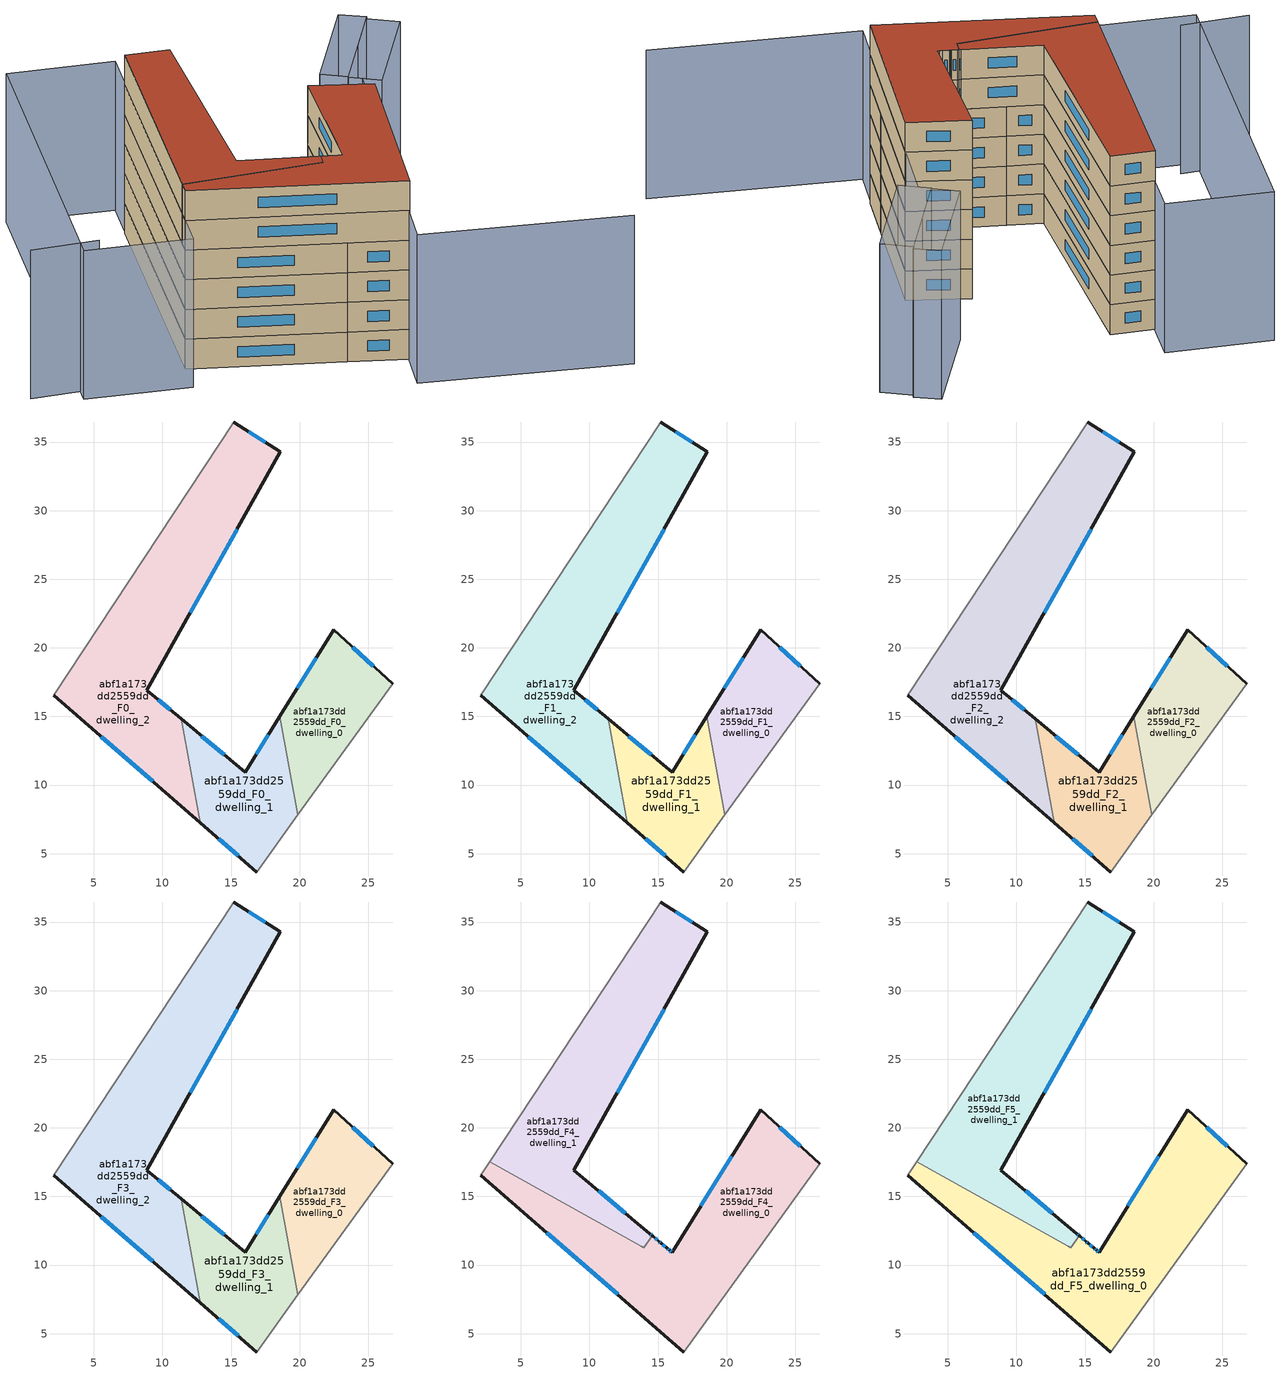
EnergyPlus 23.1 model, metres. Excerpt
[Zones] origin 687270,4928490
abf1a173dd2559dd_F0_dwelling_0
 floor ground (EU_floor_Construction): 26.77,17.39 19.87,7.82 18.55,15.01 22.47,21.33 z0
 wall outside (EU_wall_Construction): 26.77,17.39 22.47,21.33 18.55,15.01 z0:3
 wall adiabatic (EU_wall_Construction): 19.87,7.82 26.77,17.39 z0:3
 wall to abf1a173dd2559dd_F0_dwelling_1 (EU_wall_Construction): 18.55,15.01 19.87,7.82 z0:3
 window (EU_Window_Construction): 25.37,18.67 23.87,20.05 / 21.19,19.27 19.82,17.06 z0.98:2.02
abf1a173dd2559dd_F0_dwelling_1
 floor ground (EU_floor_Construction): 18.55,15.01 19.87,7.82 16.87,3.67 12.75,7.26 11.36,14.83 16.02,10.94 z0
 wall outside (EU_wall_Construction): 18.55,15.01 16.02,10.94 11.36,14.83 / 12.75,7.26 16.87,3.67 z0:3
 wall to abf1a173dd2559dd_F0_dwelling_2 (EU_wall_Construction): 11.36,14.83 12.75,7.26 z0:3
 wall adiabatic (EU_wall_Construction): 16.87,3.67 19.87,7.82 z0:3
 window (EU_Window_Construction): 14.5,12.2 12.87,13.56 / 17.72,13.68 16.84,12.26 / 14.09,6.09 15.53,4.84 z0.98:2.02
abf1a173dd2559dd_F0_dwelling_2
 floor ground (EU_floor_Construction): 18.6,34.29 8.87,16.91 11.36,14.83 12.75,7.26 2.09,16.57 15.2,36.46 z0
 wall outside (EU_wall_Construction): 11.36,14.83 8.87,16.91 18.6,34.29 15.2,36.46 / 2.09,16.57 12.75,7.26 z0:3
 wall adiabatic (EU_wall_Construction): 15.2,36.46 2.09,16.57 z0:3
 window (EU_Window_Construction): 10.55,15.5 9.68,16.23 / 5.55,13.54 9.28,10.29 / 17.49,34.99 16.3,35.76 / 12.03,22.56 15.43,28.63 z0.98:2.02
abf1a173dd2559dd_F1_dwelling_0
 floor to abf1a173dd2559dd_F0_dwelling_0 (EU_floor_Construction): 26.77,17.39 19.87,7.82 18.55,15.01 22.47,21.33 z3
 wall outside (EU_wall_Construction): 26.77,17.39 22.47,21.33 18.55,15.01 z3:6
 wall adiabatic (EU_wall_Construction): 19.87,7.82 26.77,17.39 z3:6
 wall to abf1a173dd2559dd_F1_dwelling_1 (EU_wall_Construction): 18.55,15.01 19.87,7.82 z3:6
 window (EU_Window_Construction): 25.37,18.67 23.87,20.05 / 21.19,19.27 19.82,17.06 z3.98:5.02
abf1a173dd2559dd_F1_dwelling_1
 floor to abf1a173dd2559dd_F0_dwelling_1 (EU_floor_Construction): 18.55,15.01 19.87,7.82 16.87,3.67 12.75,7.26 11.36,14.83 16.02,10.94 z3
 wall outside (EU_wall_Construction): 18.55,15.01 16.02,10.94 11.36,14.83 / 12.75,7.26 16.87,3.67 z3:6
 wall to abf1a173dd2559dd_F1_dwelling_2 (EU_wall_Construction): 11.36,14.83 12.75,7.26 z3:6
 wall adiabatic (EU_wall_Construction): 16.87,3.67 19.87,7.82 z3:6
 window (EU_Window_Construction): 14.5,12.2 12.87,13.56 / 17.72,13.68 16.84,12.26 / 14.09,6.09 15.53,4.84 z3.98:5.02
abf1a173dd2559dd_F1_dwelling_2
 floor to abf1a173dd2559dd_F0_dwelling_2 (EU_floor_Construction): 18.6,34.29 8.87,16.91 11.36,14.83 12.75,7.26 2.09,16.57 15.2,36.46 z3
 wall outside (EU_wall_Construction): 11.36,14.83 8.87,16.91 18.6,34.29 15.2,36.46 / 2.09,16.57 12.75,7.26 z3:6
 wall adiabatic (EU_wall_Construction): 15.2,36.46 2.09,16.57 z3:6
 window (EU_Window_Construction): 10.55,15.5 9.68,16.23 / 5.55,13.54 9.28,10.29 / 17.49,34.99 16.3,35.76 / 12.03,22.56 15.43,28.63 z3.98:5.02
abf1a173dd2559dd_F2_dwelling_0
 floor to abf1a173dd2559dd_F1_dwelling_0 (EU_floor_Construction): 26.77,17.39 19.87,7.82 18.55,15.01 22.47,21.33 z6
 wall outside (EU_wall_Construction): 26.77,17.39 22.47,21.33 18.55,15.01 z6:9
 wall adiabatic (EU_wall_Construction): 19.87,7.82 26.77,17.39 z6:9
 wall to abf1a173dd2559dd_F2_dwelling_1 (EU_wall_Construction): 18.55,15.01 19.87,7.82 z6:9
 window (EU_Window_Construction): 25.37,18.67 23.87,20.05 / 21.19,19.27 19.82,17.06 z6.98:8.02
abf1a173dd2559dd_F2_dwelling_1
 floor to abf1a173dd2559dd_F1_dwelling_1 (EU_floor_Construction): 18.55,15.01 19.87,7.82 16.87,3.67 12.75,7.26 11.36,14.83 16.02,10.94 z6
 wall outside (EU_wall_Construction): 18.55,15.01 16.02,10.94 11.36,14.83 / 12.75,7.26 16.87,3.67 z6:9
 wall to abf1a173dd2559dd_F2_dwelling_2 (EU_wall_Construction): 11.36,14.83 12.75,7.26 z6:9
 wall adiabatic (EU_wall_Construction): 16.87,3.67 19.87,7.82 z6:9
 window (EU_Window_Construction): 14.5,12.2 12.87,13.56 / 17.72,13.68 16.84,12.26 / 14.09,6.09 15.53,4.84 z6.98:8.02
abf1a173dd2559dd_F2_dwelling_2
 floor to abf1a173dd2559dd_F1_dwelling_2 (EU_floor_Construction): 18.6,34.29 8.87,16.91 11.36,14.83 12.75,7.26 2.09,16.57 15.2,36.46 z6
 wall outside (EU_wall_Construction): 11.36,14.83 8.87,16.91 18.6,34.29 15.2,36.46 / 2.09,16.57 12.75,7.26 z6:9
 wall adiabatic (EU_wall_Construction): 15.2,36.46 2.09,16.57 z6:9
 window (EU_Window_Construction): 10.55,15.5 9.68,16.23 / 5.55,13.54 9.28,10.29 / 17.49,34.99 16.3,35.76 / 12.03,22.56 15.43,28.63 z6.98:8.02
abf1a173dd2559dd_F3_dwelling_0
 floor to abf1a173dd2559dd_F2_dwelling_0 (EU_floor_Construction): 26.77,17.39 19.87,7.82 18.55,15.01 22.47,21.33 z9
 wall outside (EU_wall_Construction): 26.77,17.39 22.47,21.33 18.55,15.01 z9:12
 wall adiabatic (EU_wall_Construction): 19.87,7.82 26.77,17.39 z9:12
 wall to abf1a173dd2559dd_F3_dwelling_1 (EU_wall_Construction): 18.55,15.01 19.87,7.82 z9:12
 window (EU_Window_Construction): 25.37,18.67 23.87,20.05 / 21.19,19.27 19.82,17.06 z9.98:11.02
abf1a173dd2559dd_F3_dwelling_1
 floor to abf1a173dd2559dd_F2_dwelling_1 (EU_floor_Construction): 18.55,15.01 19.87,7.82 16.87,3.67 12.75,7.26 11.36,14.83 16.02,10.94 z9
 wall outside (EU_wall_Construction): 18.55,15.01 16.02,10.94 11.36,14.83 / 12.75,7.26 16.87,3.67 z9:12
 wall to abf1a173dd2559dd_F3_dwelling_2 (EU_wall_Construction): 11.36,14.83 12.75,7.26 z9:12
 wall adiabatic (EU_wall_Construction): 16.87,3.67 19.87,7.82 z9:12
 window (EU_Window_Construction): 14.5,12.2 12.87,13.56 / 17.72,13.68 16.84,12.26 / 14.09,6.09 15.53,4.84 z9.98:11.02
abf1a173dd2559dd_F3_dwelling_2
 floor to abf1a173dd2559dd_F2_dwelling_2 (EU_floor_Construction): 18.6,34.29 8.87,16.91 11.36,14.83 12.75,7.26 2.09,16.57 15.2,36.46 z9
 wall outside (EU_wall_Construction): 11.36,14.83 8.87,16.91 18.6,34.29 15.2,36.46 / 2.09,16.57 12.75,7.26 z9:12
 wall adiabatic (EU_wall_Construction): 15.2,36.46 2.09,16.57 z9:12
 window (EU_Window_Construction): 10.55,15.5 9.68,16.23 / 5.55,13.54 9.28,10.29 / 17.49,34.99 16.3,35.76 / 12.03,22.56 15.43,28.63 z9.98:11.02
abf1a173dd2559dd_F4_dwelling_0
 floor to abf1a173dd2559dd_F3_dwelling_0 (EU_floor_Construction): 26.77,17.39 19.87,7.82 18.55,15.01 22.47,21.33 z12
 floor to abf1a173dd2559dd_F3_dwelling_1 (EU_floor_Construction): 18.55,15.01 19.87,7.82 16.87,3.67 12.75,7.26 11.79,12.48 13.77,11.37 13.95,11.27 14.56,12.16 14.62,12.1 15.67,11.23 15.79,11.13 16.02,10.94 z12
 floor to abf1a173dd2559dd_F3_dwelling_2 (EU_floor_Construction): 11.79,12.48 12.75,7.26 2.09,16.57 2.73,17.54 z12
 wall outside (EU_wall_Construction): 26.77,17.39 22.47,21.33 16.02,10.94 15.84,11.08 15.67,11.23 15.21,11.62 15.1,11.7 15.09,11.71 14.63,12.1 14.56,12.15 / 2.09,16.57 16.87,3.67 z12:15
 wall adiabatic (EU_wall_Construction): 16.87,3.67 26.77,17.39 / 2.73,17.54 2.09,16.57 z12:15
 wall to abf1a173dd2559dd_F4_dwelling_1 (EU_wall_Construction): 14.56,12.16 13.95,11.27 13.77,11.37 2.73,17.54 z12:15
 window (EU_Window_Construction): 25.37,18.67 23.87,20.05 / 6.9,12.37 12.06,7.86 / 14.94,11.84 14.78,11.97 / 15.17,11.64 15.13,11.68 / 15.52,11.35 15.36,11.49 / 15.79,11.13 15.73,11.18 / 15.96,10.98 15.9,11.04 / 20.37,17.95 18.12,14.32 z12.98:14.02
abf1a173dd2559dd_F4_dwelling_1
 floor to abf1a173dd2559dd_F3_dwelling_1 (EU_floor_Construction): 14.43,12.26 14.56,12.16 13.95,11.27 13.77,11.37 11.79,12.48 11.36,14.83 z12
 floor to abf1a173dd2559dd_F3_dwelling_2 (EU_floor_Construction): 18.6,34.29 8.87,16.91 11.36,14.83 11.79,12.48 2.73,17.54 15.2,36.46 z12
 wall outside (EU_wall_Construction): 14.56,12.16 14.4,12.29 8.87,16.91 18.6,34.29 15.2,36.46 z12:15
 wall adiabatic (EU_wall_Construction): 15.2,36.46 2.73,17.54 z12:15
 window (EU_Window_Construction): 17.49,34.99 16.3,35.76 / 12.03,22.56 15.43,28.63 / 12.6,13.79 10.67,15.4 / 14.51,12.2 14.45,12.25 z12.98:14.02
abf1a173dd2559dd_F5_dwelling_0
 floor to abf1a173dd2559dd_F4_dwelling_0 (EU_floor_Construction): 26.77,17.39 16.87,3.67 2.09,16.57 2.73,17.54 13.95,11.27 14.56,12.16 14.63,12.1 15.09,11.71 15.1,11.7 15.21,11.62 15.67,11.23 15.84,11.08 16.02,10.94 22.47,21.33 z15
 wall outside (EU_wall_Construction): 26.77,17.39 22.47,21.33 16.02,10.94 15.84,11.08 15.67,11.23 15.21,11.62 15.1,11.7 15.09,11.71 14.63,12.1 14.56,12.15 / 2.09,16.57 16.87,3.67 z15:18
 wall adiabatic (EU_wall_Construction): 16.87,3.67 26.77,17.39 / 2.73,17.54 2.09,16.57 z15:18
 wall to abf1a173dd2559dd_F5_dwelling_1 (EU_wall_Construction): 14.56,12.16 13.95,11.27 13.77,11.37 2.73,17.54 z15:18
 window (EU_Window_Construction): 25.37,18.67 23.87,20.05 / 6.9,12.37 12.06,7.86 / 14.94,11.84 14.78,11.97 / 15.17,11.64 15.13,11.68 / 15.52,11.35 15.36,11.49 / 15.79,11.13 15.73,11.18 / 15.96,10.98 15.9,11.04 / 20.37,17.95 18.12,14.32 z15.98:17.02
 roof outside (EU_roof_Construction): 16.87,3.67 26.77,17.39 22.47,21.33 16.02,10.94 15.84,11.08 15.67,11.23 15.21,11.62 15.1,11.7 15.09,11.71 14.63,12.1 14.56,12.15 13.95,11.27 2.73,17.54 2.09,16.57 z18
abf1a173dd2559dd_F5_dwelling_1
 floor to abf1a173dd2559dd_F4_dwelling_1 (EU_floor_Construction): 18.6,34.29 8.87,16.91 14.4,12.29 14.56,12.16 13.95,11.27 13.77,11.37 2.73,17.54 15.2,36.46 z15
 wall outside (EU_wall_Construction): 14.56,12.16 14.4,12.29 8.87,16.91 18.6,34.29 15.2,36.46 z15:18
 wall adiabatic (EU_wall_Construction): 15.2,36.46 2.73,17.54 z15:18
 window (EU_Window_Construction): 17.49,34.99 16.3,35.76 / 12.03,22.56 15.43,28.63 / 12.6,13.79 10.67,15.4 / 14.51,12.2 14.45,12.25 z15.98:17.02
 roof outside (EU_roof_Construction): 14.56,12.16 14.4,12.29 8.87,16.91 18.6,34.29 15.2,36.46 2.73,17.54 13.77,11.37 13.95,11.27 z18
shading: 29.79,-10.96 14.3,0.3 / 14.3,0.3 30.31,22.31 / -5.53,19.61 -10.89,22.74 / 29.61,23.3 37.91,29.12 / 37.91,29.12 39.63,26.66 / 39.63,26.66 31.33,20.85 / 31.33,20.85 29.61,23.3 / 38.2,29.33 29.72,23.38 / 29.72,23.38 28.27,25.46 / 28.27,25.46 36.75,31.41 / 36.75,31.41 38.2,29.33 / 17.53,39.82 0.35,13.94 / 0.35,13.94 -7.76,19.32 / -7.76,19.32 9.42,45.21 / 9.42,45.21 17.53,39.82 z0:15
[Building]
EU S2 Campaign: North Axis=0; Terrain=City; Solar Distribution=FullExterior
[Site:Location]
Bologna: Latitude=44.5; Longitude=11.25; Time Zone=1; Elevation=37
[SizingPeriod:WeatherFileDays]
AnnualSizingPeriod: Begin Month=1; Begin Day of Month=1; End Month=12; End Day of Month=31; Day of Week for Start Day=Monday; Use Weather File Daylight Saving Period=No; Use Weather File Rain and Snow Indicators=No
[MATERIAL]
EU_InternalMass_Material: Roughness=MediumRough; Thickness=0.1; Conductivity=1; Density=1800; Specific Heat=900; Thermal Absorptance=0.9; Solar Absorptance=0.7; Visible Absorptance=0.7
[MATERIAL:NOMASS] Roughness=MediumRough; Thermal Absorptance=0.9; Solar Absorptance=0.7; Visible Absorptance=0.7
Name | Thermal Resistance
EU_wall_NoMass | 0.905828
EU_roof_NoMass | 0.37593
EU_floor_NoMass | 0.67114
[WINDOWMATERIAL:SIMPLEGLAZINGSYSTEM]
EU_Window_SimpleGlazing: UFactor=4.52486; Solar Heat Gain Coefficient=0.85; Visible Transmittance=0.85
[CONSTRUCTION]
EU_wall_Construction: EU_wall_NoMass
EU_roof_Construction: EU_roof_NoMass
EU_floor_Construction: EU_floor_NoMass
EU_InternalMass_Construction: EU_InternalMass_Material
EU_Window_Construction: EU_Window_SimpleGlazing
[ZONE] Type=1; Multiplier=1; Ceiling Height=autocalculate; Floor Area=autocalculate; Part of Total Floor Area=Yes
Name | Volume
abf1a173dd2559dd_F0_dwelling_0; abf1a173dd2559dd_F1_dwelling_0; abf1a173dd2559dd_F2_dwelling_0; abf1a173dd2559dd_F3_dwelling_0 | 157.212
abf1a173dd2559dd_F4_dwelling_0; abf1a173dd2559dd_F5_dwelling_0 | 390.148
abf1a173dd2559dd_F0_dwelling_1; abf1a173dd2559dd_F1_dwelling_1; abf1a173dd2559dd_F2_dwelling_1; abf1a173dd2559dd_F3_dwelling_1 | 158.445
abf1a173dd2559dd_F4_dwelling_1; abf1a173dd2559dd_F5_dwelling_1 | 365.6
abf1a173dd2559dd_F0_dwelling_2; abf1a173dd2559dd_F1_dwelling_2; abf1a173dd2559dd_F2_dwelling_2; abf1a173dd2559dd_F3_dwelling_2 | 440.063
[INTERNALMASS] Construction=EU_InternalMass_Construction
Name | Zone or ZoneList | Surface Area
abf1a173dd2559dd_F0_dwelling_0_EU_InternalMass | abf1a173dd2559dd_F0_dwelling_0 | 52.4003
abf1a173dd2559dd_F0_dwelling_1_EU_InternalMass | abf1a173dd2559dd_F0_dwelling_1 | 52.8136
abf1a173dd2559dd_F0_dwelling_2_EU_InternalMass | abf1a173dd2559dd_F0_dwelling_2 | 146.685
abf1a173dd2559dd_F1_dwelling_0_EU_InternalMass | abf1a173dd2559dd_F1_dwelling_0 | 52.4003
abf1a173dd2559dd_F1_dwelling_1_EU_InternalMass | abf1a173dd2559dd_F1_dwelling_1 | 52.8136
abf1a173dd2559dd_F1_dwelling_2_EU_InternalMass | abf1a173dd2559dd_F1_dwelling_2 | 146.685
abf1a173dd2559dd_F2_dwelling_0_EU_InternalMass | abf1a173dd2559dd_F2_dwelling_0 | 52.4003
abf1a173dd2559dd_F2_dwelling_1_EU_InternalMass | abf1a173dd2559dd_F2_dwelling_1 | 52.8136
abf1a173dd2559dd_F2_dwelling_2_EU_InternalMass | abf1a173dd2559dd_F2_dwelling_2 | 146.685
abf1a173dd2559dd_F3_dwelling_0_EU_InternalMass | abf1a173dd2559dd_F3_dwelling_0 | 52.4003
abf1a173dd2559dd_F3_dwelling_1_EU_InternalMass | abf1a173dd2559dd_F3_dwelling_1 | 52.8136
abf1a173dd2559dd_F3_dwelling_2_EU_InternalMass | abf1a173dd2559dd_F3_dwelling_2 | 146.685
abf1a173dd2559dd_F4_dwelling_0_EU_InternalMass | abf1a173dd2559dd_F4_dwelling_0 | 130.046
abf1a173dd2559dd_F4_dwelling_1_EU_InternalMass | abf1a173dd2559dd_F4_dwelling_1 | 121.867
abf1a173dd2559dd_F5_dwelling_0_EU_InternalMass | abf1a173dd2559dd_F5_dwelling_0 | 130.046
abf1a173dd2559dd_F5_dwelling_1_EU_InternalMass | abf1a173dd2559dd_F5_dwelling_1 | 121.867
[OTHEREQUIPMENT] Fuel Type=Electricity; Design Level Calculation Method=Watts/Area; Power per Zone Floor Area=1; Fraction Latent=0; Fraction Radiant=0; Fraction Lost=0; Carbon Dioxide Generation Rate=0; EndUse Subcategory=EU_Step8_InternalGains
Name | Zone or ZoneList or Space or SpaceList | Schedule
EU_Step8_InternalGain_abf1a173dd2559dd_F0_dwelling_0_f000 | abf1a173dd2559dd_F0_dwelling_0 | EU_Step8_GainSchedule_abf1a173dd2559dd_F0_dwelling_0_f000
EU_Step8_InternalGain_abf1a173dd2559dd_F0_dwelling_1_f000 | abf1a173dd2559dd_F0_dwelling_1 | EU_Step8_GainSchedule_abf1a173dd2559dd_F0_dwelling_1_f000
EU_Step8_InternalGain_abf1a173dd2559dd_F0_dwelling_2_f000 | abf1a173dd2559dd_F0_dwelling_2 | EU_Step8_GainSchedule_abf1a173dd2559dd_F0_dwelling_2_f000
EU_Step8_InternalGain_abf1a173dd2559dd_F1_dwelling_0_f000 | abf1a173dd2559dd_F1_dwelling_0 | EU_Step8_GainSchedule_abf1a173dd2559dd_F1_dwelling_0_f000
EU_Step8_InternalGain_abf1a173dd2559dd_F1_dwelling_1_f000 | abf1a173dd2559dd_F1_dwelling_1 | EU_Step8_GainSchedule_abf1a173dd2559dd_F1_dwelling_1_f000
EU_Step8_InternalGain_abf1a173dd2559dd_F1_dwelling_2_f000 | abf1a173dd2559dd_F1_dwelling_2 | EU_Step8_GainSchedule_abf1a173dd2559dd_F1_dwelling_2_f000
EU_Step8_InternalGain_abf1a173dd2559dd_F2_dwelling_0_f000 | abf1a173dd2559dd_F2_dwelling_0 | EU_Step8_GainSchedule_abf1a173dd2559dd_F2_dwelling_0_f000
EU_Step8_InternalGain_abf1a173dd2559dd_F2_dwelling_1_f000 | abf1a173dd2559dd_F2_dwelling_1 | EU_Step8_GainSchedule_abf1a173dd2559dd_F2_dwelling_1_f000
EU_Step8_InternalGain_abf1a173dd2559dd_F2_dwelling_2_f000 | abf1a173dd2559dd_F2_dwelling_2 | EU_Step8_GainSchedule_abf1a173dd2559dd_F2_dwelling_2_f000
EU_Step8_InternalGain_abf1a173dd2559dd_F3_dwelling_0_f000 | abf1a173dd2559dd_F3_dwelling_0 | EU_Step8_GainSchedule_abf1a173dd2559dd_F3_dwelling_0_f000
EU_Step8_InternalGain_abf1a173dd2559dd_F3_dwelling_1_f000 | abf1a173dd2559dd_F3_dwelling_1 | EU_Step8_GainSchedule_abf1a173dd2559dd_F3_dwelling_1_f000
EU_Step8_InternalGain_abf1a173dd2559dd_F3_dwelling_2_f000 | abf1a173dd2559dd_F3_dwelling_2 | EU_Step8_GainSchedule_abf1a173dd2559dd_F3_dwelling_2_f000
EU_Step8_InternalGain_abf1a173dd2559dd_F4_dwelling_0_f000 | abf1a173dd2559dd_F4_dwelling_0 | EU_Step8_GainSchedule_abf1a173dd2559dd_F4_dwelling_0_f000
EU_Step8_InternalGain_abf1a173dd2559dd_F4_dwelling_1_f000 | abf1a173dd2559dd_F4_dwelling_1 | EU_Step8_GainSchedule_abf1a173dd2559dd_F4_dwelling_1_f000
EU_Step8_InternalGain_abf1a173dd2559dd_F5_dwelling_0_f000 | abf1a173dd2559dd_F5_dwelling_0 | EU_Step8_GainSchedule_abf1a173dd2559dd_F5_dwelling_0_f000
EU_Step8_InternalGain_abf1a173dd2559dd_F5_dwelling_1_f000 | abf1a173dd2559dd_F5_dwelling_1 | EU_Step8_GainSchedule_abf1a173dd2559dd_F5_dwelling_1_f000
[ZONEVENTILATION:DESIGNFLOWRATE] Schedule=EU_AlwaysOn; Design Flow Rate Calculation Method=AirChanges/Hour; Air Changes per Hour=0.73129; Ventilation Type=Natural; Fan Pressure Rise=0; Fan Total Efficiency=1; Constant Term Coefficient=1; Temperature Term Coefficient=0; Velocity Term Coefficient=0; Velocity Squared Term Coefficient=0; Minimum Indoor Temperature=-100; Maximum Indoor Temperature=100; Delta Temperature=-100; Minimum Outdoor Temperature=-100; Maximum Outdoor Temperature=100; Maximum Wind Speed=40
Name | Zone or ZoneList or Space or SpaceList
EU_ConstantAir_abf1a173dd2559dd_F0_dwelling_0 | abf1a173dd2559dd_F0_dwelling_0
EU_ConstantAir_abf1a173dd2559dd_F0_dwelling_1 | abf1a173dd2559dd_F0_dwelling_1
EU_ConstantAir_abf1a173dd2559dd_F0_dwelling_2 | abf1a173dd2559dd_F0_dwelling_2
EU_ConstantAir_abf1a173dd2559dd_F1_dwelling_0 | abf1a173dd2559dd_F1_dwelling_0
EU_ConstantAir_abf1a173dd2559dd_F1_dwelling_1 | abf1a173dd2559dd_F1_dwelling_1
EU_ConstantAir_abf1a173dd2559dd_F1_dwelling_2 | abf1a173dd2559dd_F1_dwelling_2
EU_ConstantAir_abf1a173dd2559dd_F2_dwelling_0 | abf1a173dd2559dd_F2_dwelling_0
EU_ConstantAir_abf1a173dd2559dd_F2_dwelling_1 | abf1a173dd2559dd_F2_dwelling_1
EU_ConstantAir_abf1a173dd2559dd_F2_dwelling_2 | abf1a173dd2559dd_F2_dwelling_2
EU_ConstantAir_abf1a173dd2559dd_F3_dwelling_0 | abf1a173dd2559dd_F3_dwelling_0
EU_ConstantAir_abf1a173dd2559dd_F3_dwelling_1 | abf1a173dd2559dd_F3_dwelling_1
EU_ConstantAir_abf1a173dd2559dd_F3_dwelling_2 | abf1a173dd2559dd_F3_dwelling_2
EU_ConstantAir_abf1a173dd2559dd_F4_dwelling_0 | abf1a173dd2559dd_F4_dwelling_0
EU_ConstantAir_abf1a173dd2559dd_F4_dwelling_1 | abf1a173dd2559dd_F4_dwelling_1
EU_ConstantAir_abf1a173dd2559dd_F5_dwelling_0 | abf1a173dd2559dd_F5_dwelling_0
EU_ConstantAir_abf1a173dd2559dd_F5_dwelling_1 | abf1a173dd2559dd_F5_dwelling_1
[HVACTEMPLATE:THERMOSTAT] Constant Heating Setpoint=20; Constant Cooling Setpoint=50
EU_HeatOnly_abf1a173dd2559dd_F0_dwelling_0; EU_HeatOnly_abf1a173dd2559dd_F0_dwelling_1; EU_HeatOnly_abf1a173dd2559dd_F0_dwelling_2; EU_HeatOnly_abf1a173dd2559dd_F1_dwelling_0; EU_HeatOnly_abf1a173dd2559dd_F1_dwelling_1; EU_HeatOnly_abf1a173dd2559dd_F1_dwelling_2; EU_HeatOnly_abf1a173dd2559dd_F2_dwelling_0; EU_HeatOnly_abf1a173dd2559dd_F2_dwelling_1; EU_HeatOnly_abf1a173dd2559dd_F2_dwelling_2; EU_HeatOnly_abf1a173dd2559dd_F3_dwelling_0; EU_HeatOnly_abf1a173dd2559dd_F3_dwelling_1; EU_HeatOnly_abf1a173dd2559dd_F3_dwelling_2; EU_HeatOnly_abf1a173dd2559dd_F4_dwelling_0; EU_HeatOnly_abf1a173dd2559dd_F4_dwelling_1; EU_HeatOnly_abf1a173dd2559dd_F5_dwelling_0; EU_HeatOnly_abf1a173dd2559dd_F5_dwelling_1
[HVACTEMPLATE:ZONE:IDEALLOADSAIRSYSTEM] System Availability Schedule=EU_AlwaysOn; Maximum Heating Supply Air Temperature=50; Minimum Cooling Supply Air Temperature=13; Maximum Heating Supply Air Humidity Ratio=0.0156; Minimum Cooling Supply Air Humidity Ratio=0.0077; Heating Limit=NoLimit; Cooling Limit=NoLimit; Heating Availability Schedule=EU_AlwaysOn; Cooling Availability Schedule=EU_CoolingOff; Dehumidification Control Type=ConstantSensibleHeatRatio; Cooling Sensible Heat Ratio=0.7; Dehumidification Setpoint=60; Humidification Control Type=None; Humidification Setpoint=30; Outdoor Air Method=None; Outdoor Air Flow Rate per Person=0.00944; Outdoor Air Flow Rate per Zone Floor Area=0; Outdoor Air Flow Rate per Zone=0; Demand Controlled Ventilation Type=None; Outdoor Air Economizer Type=NoEconomizer; Heat Recovery Type=None; Sensible Heat Recovery Effectiveness=0.7; Latent Heat Recovery Effectiveness=0.65
Name | Template Thermostat
abf1a173dd2559dd_F0_dwelling_0 | EU_HeatOnly_abf1a173dd2559dd_F0_dwelling_0
abf1a173dd2559dd_F0_dwelling_1 | EU_HeatOnly_abf1a173dd2559dd_F0_dwelling_1
abf1a173dd2559dd_F0_dwelling_2 | EU_HeatOnly_abf1a173dd2559dd_F0_dwelling_2
abf1a173dd2559dd_F1_dwelling_0 | EU_HeatOnly_abf1a173dd2559dd_F1_dwelling_0
abf1a173dd2559dd_F1_dwelling_1 | EU_HeatOnly_abf1a173dd2559dd_F1_dwelling_1
abf1a173dd2559dd_F1_dwelling_2 | EU_HeatOnly_abf1a173dd2559dd_F1_dwelling_2
abf1a173dd2559dd_F2_dwelling_0 | EU_HeatOnly_abf1a173dd2559dd_F2_dwelling_0
abf1a173dd2559dd_F2_dwelling_1 | EU_HeatOnly_abf1a173dd2559dd_F2_dwelling_1
abf1a173dd2559dd_F2_dwelling_2 | EU_HeatOnly_abf1a173dd2559dd_F2_dwelling_2
abf1a173dd2559dd_F3_dwelling_0 | EU_HeatOnly_abf1a173dd2559dd_F3_dwelling_0
abf1a173dd2559dd_F3_dwelling_1 | EU_HeatOnly_abf1a173dd2559dd_F3_dwelling_1
abf1a173dd2559dd_F3_dwelling_2 | EU_HeatOnly_abf1a173dd2559dd_F3_dwelling_2
abf1a173dd2559dd_F4_dwelling_0 | EU_HeatOnly_abf1a173dd2559dd_F4_dwelling_0
abf1a173dd2559dd_F4_dwelling_1 | EU_HeatOnly_abf1a173dd2559dd_F4_dwelling_1
abf1a173dd2559dd_F5_dwelling_0 | EU_HeatOnly_abf1a173dd2559dd_F5_dwelling_0
abf1a173dd2559dd_F5_dwelling_1 | EU_HeatOnly_abf1a173dd2559dd_F5_dwelling_1
[SIZING:ZONE] Zone Cooling Design Supply Air Temperature Input Method=SupplyAirTemperature; Zone Cooling Design Supply Air Temperature=13; Zone Heating Design Supply Air Temperature Input Method=SupplyAirTemperature; Zone Heating Design Supply Air Temperature=50; Zone Cooling Design Supply Air Humidity Ratio=0.008; Zone Heating Design Supply Air Humidity Ratio=0.008; Cooling Design Air Flow Method=DesignDay; Cooling Design Air Flow Rate=0; Cooling Minimum Air Flow per Zone Floor Area=0.000762; Cooling Minimum Air Flow=0; Cooling Minimum Air Flow Fraction=0.2; Heating Design Air Flow Method=DesignDay; Heating Design Air Flow Rate=0; Heating Maximum Air Flow per Zone Floor Area=0.002032; Heating Maximum Air Flow=0.141576; Heating Maximum Air Flow Fraction=0.3; Account for Dedicated Outdoor Air System=No; Dedicated Outdoor Air System Control Strategy=NeutralSupplyAir; Dedicated Outdoor Air Low Setpoint Temperature for Design=autosize; Dedicated Outdoor Air High Setpoint Temperature for Design=autosize; Zone Load Sizing Method=Sensible Load Only No Latent Load; Zone Latent Cooling Design Supply Air Humidity Ratio Input Method=HumidityRatioDifference; Zone Cooling Design Supply Air Humidity Ratio Difference=0.005; Zone Latent Heating Design Supply Air Humidity Ratio Input Method=HumidityRatioDifference; Zone Humidification Design Supply Air Humidity Ratio Difference=0.005
abf1a173dd2559dd_F0_dwelling_0; abf1a173dd2559dd_F0_dwelling_1; abf1a173dd2559dd_F0_dwelling_2; abf1a173dd2559dd_F1_dwelling_0; abf1a173dd2559dd_F1_dwelling_1; abf1a173dd2559dd_F1_dwelling_2; abf1a173dd2559dd_F2_dwelling_0; abf1a173dd2559dd_F2_dwelling_1; abf1a173dd2559dd_F2_dwelling_2; abf1a173dd2559dd_F3_dwelling_0; abf1a173dd2559dd_F3_dwelling_1; abf1a173dd2559dd_F3_dwelling_2; abf1a173dd2559dd_F4_dwelling_0; abf1a173dd2559dd_F4_dwelling_1; abf1a173dd2559dd_F5_dwelling_0; abf1a173dd2559dd_F5_dwelling_1
[SCHEDULE:CONSTANT]
Name | Hourly Value
EU_AlwaysOn | 1
EU_CoolingOff | 0
[SCHEDULE:FILE] Column Number=1; Rows to Skip at Top=0; Number of Hours of Data=8760; Column Separator=Comma; Interpolate to Timestep=No; Minutes per Item=60; Adjust Schedule for Daylight Savings=Yes
Name | File
EU_Step8_GainSchedule_abf1a173dd2559dd_F0_dwelling_0_f000 | ../../schedules/abf1a173dd2559dd/abf1a173dd2559dd_F0_dwelling_0_f000_gain.csv
EU_Step8_GainSchedule_abf1a173dd2559dd_F0_dwelling_1_f000 | ../../schedules/abf1a173dd2559dd/abf1a173dd2559dd_F0_dwelling_1_f000_gain.csv
EU_Step8_GainSchedule_abf1a173dd2559dd_F0_dwelling_2_f000 | ../../schedules/abf1a173dd2559dd/abf1a173dd2559dd_F0_dwelling_2_f000_gain.csv
EU_Step8_GainSchedule_abf1a173dd2559dd_F1_dwelling_0_f000 | ../../schedules/abf1a173dd2559dd/abf1a173dd2559dd_F1_dwelling_0_f000_gain.csv
EU_Step8_GainSchedule_abf1a173dd2559dd_F1_dwelling_1_f000 | ../../schedules/abf1a173dd2559dd/abf1a173dd2559dd_F1_dwelling_1_f000_gain.csv
EU_Step8_GainSchedule_abf1a173dd2559dd_F1_dwelling_2_f000 | ../../schedules/abf1a173dd2559dd/abf1a173dd2559dd_F1_dwelling_2_f000_gain.csv
EU_Step8_GainSchedule_abf1a173dd2559dd_F2_dwelling_0_f000 | ../../schedules/abf1a173dd2559dd/abf1a173dd2559dd_F2_dwelling_0_f000_gain.csv
EU_Step8_GainSchedule_abf1a173dd2559dd_F2_dwelling_1_f000 | ../../schedules/abf1a173dd2559dd/abf1a173dd2559dd_F2_dwelling_1_f000_gain.csv
EU_Step8_GainSchedule_abf1a173dd2559dd_F2_dwelling_2_f000 | ../../schedules/abf1a173dd2559dd/abf1a173dd2559dd_F2_dwelling_2_f000_gain.csv
EU_Step8_GainSchedule_abf1a173dd2559dd_F3_dwelling_0_f000 | ../../schedules/abf1a173dd2559dd/abf1a173dd2559dd_F3_dwelling_0_f000_gain.csv
EU_Step8_GainSchedule_abf1a173dd2559dd_F3_dwelling_1_f000 | ../../schedules/abf1a173dd2559dd/abf1a173dd2559dd_F3_dwelling_1_f000_gain.csv
EU_Step8_GainSchedule_abf1a173dd2559dd_F3_dwelling_2_f000 | ../../schedules/abf1a173dd2559dd/abf1a173dd2559dd_F3_dwelling_2_f000_gain.csv
EU_Step8_GainSchedule_abf1a173dd2559dd_F4_dwelling_0_f000 | ../../schedules/abf1a173dd2559dd/abf1a173dd2559dd_F4_dwelling_0_f000_gain.csv
EU_Step8_GainSchedule_abf1a173dd2559dd_F4_dwelling_1_f000 | ../../schedules/abf1a173dd2559dd/abf1a173dd2559dd_F4_dwelling_1_f000_gain.csv
EU_Step8_GainSchedule_abf1a173dd2559dd_F5_dwelling_0_f000 | ../../schedules/abf1a173dd2559dd/abf1a173dd2559dd_F5_dwelling_0_f000_gain.csv
EU_Step8_GainSchedule_abf1a173dd2559dd_F5_dwelling_1_f000 | ../../schedules/abf1a173dd2559dd/abf1a173dd2559dd_F5_dwelling_1_f000_gain.csv
